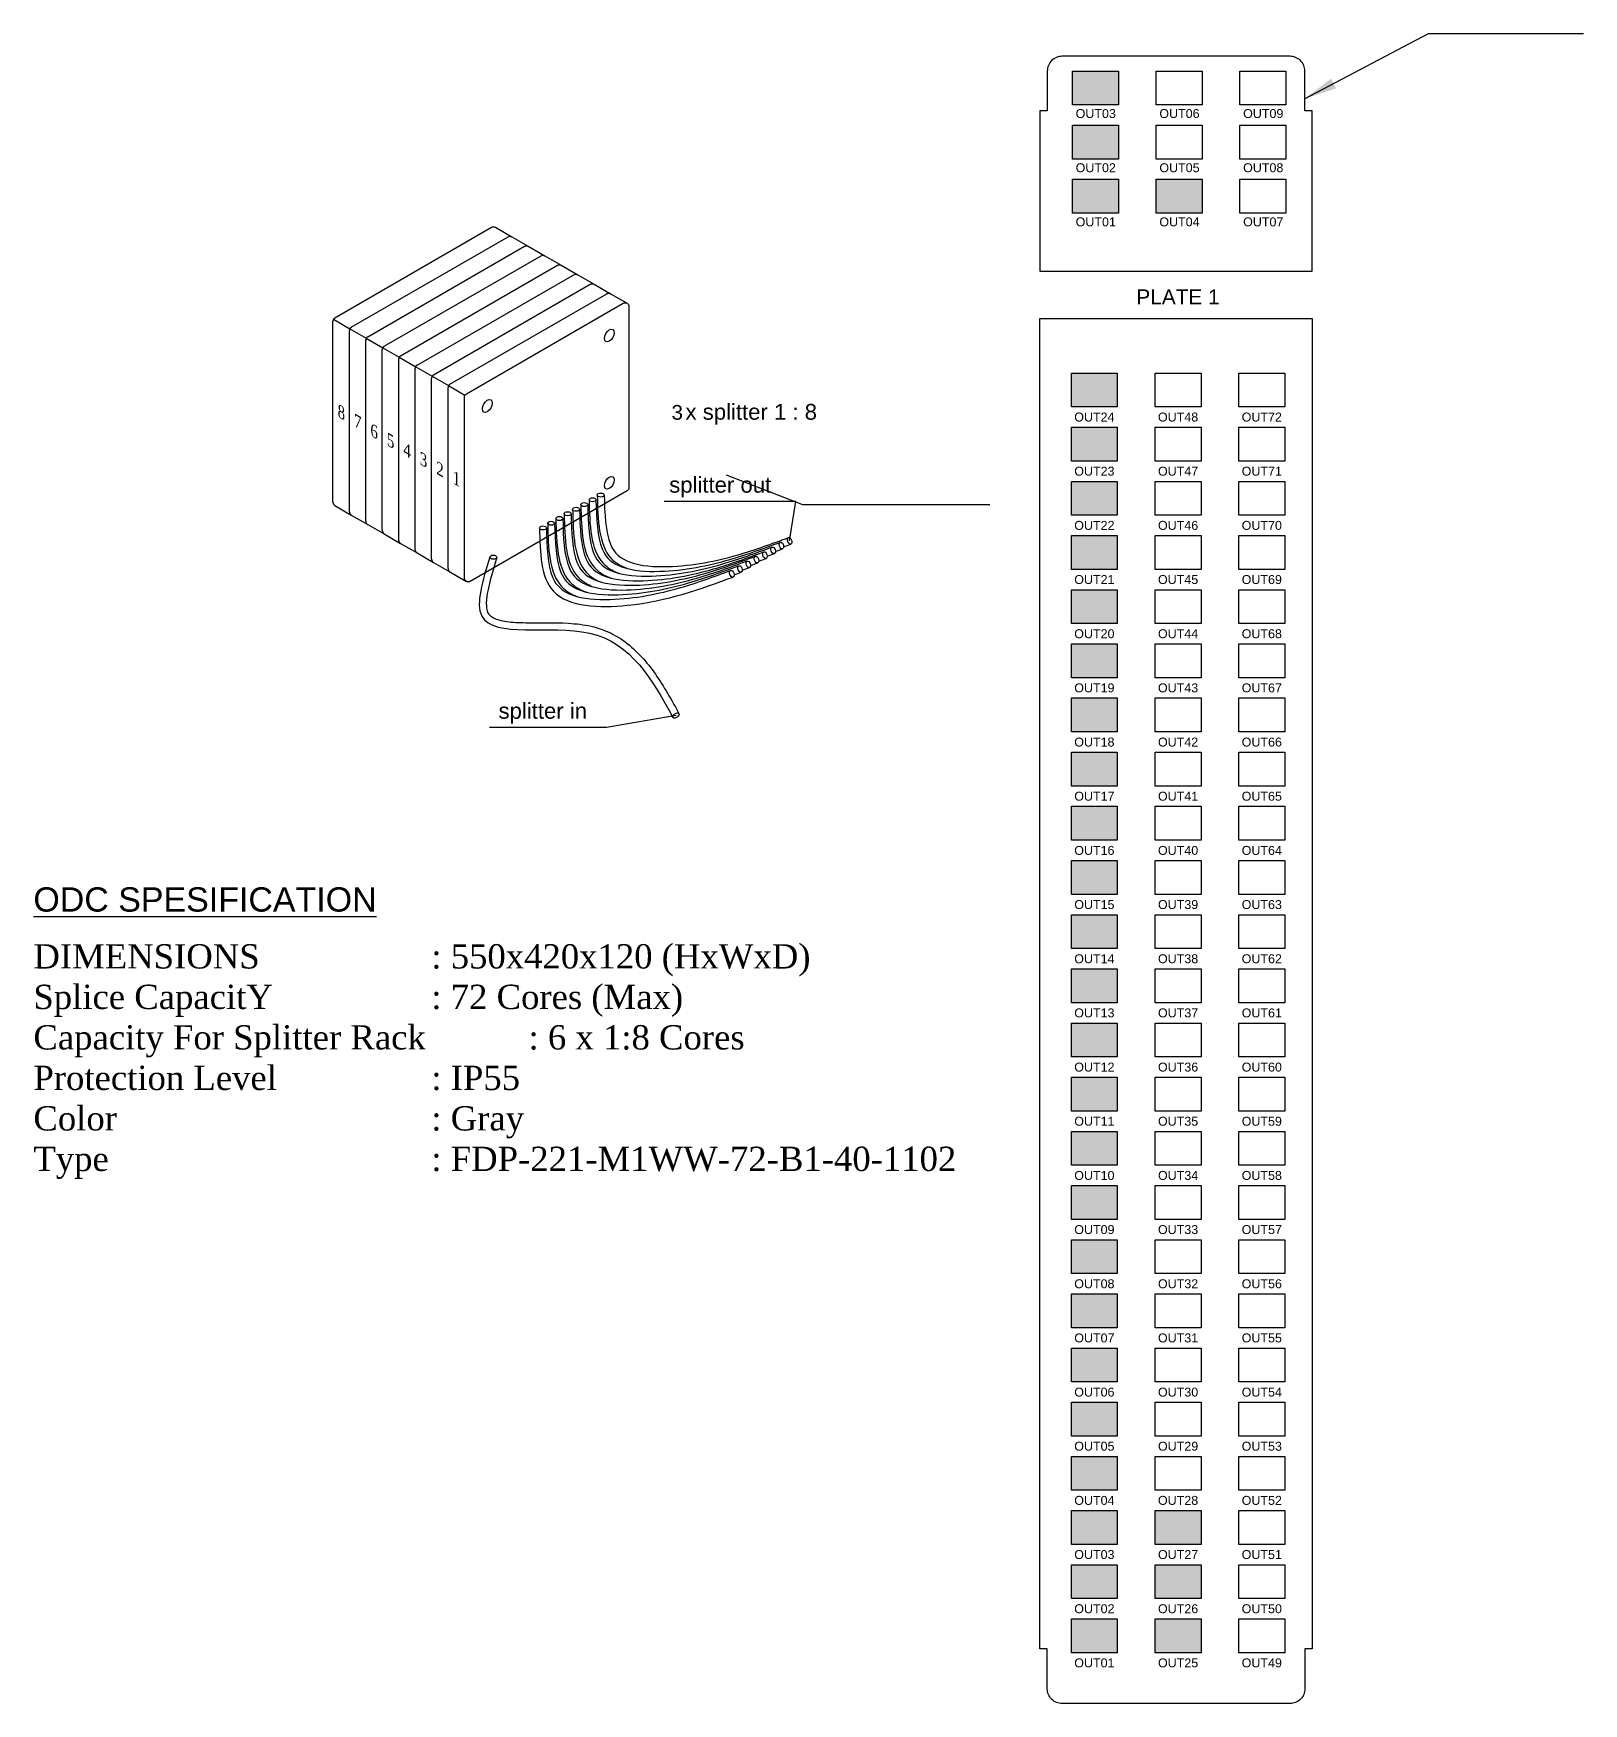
# Model space of a CAD drawing. Header units: metres. Extents: x 3071 to 12757, y 289 to 1488.
# Drawn here: x 11524.2 to 11758.9, y 860.2 to 1113 of the extents above; entities that cross this region are included whole.
import ezdxf
from ezdxf.enums import TextEntityAlignment as Align

# ---------------------------------------------------------------- set-up
doc = ezdxf.new("R2010")
doc.units = ezdxf.units.M
doc.layers.add('Distribution Micr Cable(48 cores)', color=7, linetype='Continuous')
doc.layers.add('FDT STRUCTURE', color=7, linetype='Continuous')
doc.styles.get("Standard").update_dxf_attribs({"font": 'arial.ttf'})
doc.styles.add('Times-Roman', font='times.ttf')
doc.dimstyles.get("Standard").update_dxf_attribs({"dimtxt": 0.18, "dimasz": 0.18, "dimexe": 0.18, "dimexo": 0.0625, "dimgap": 0.09, "dimtad": 0, "dimtih": 1, "dimtoh": 1, "dimdec": 4, "dimzin": 0, "dimdsep": 46, "dimtxsty": 'Standard', "dimcen": 0.09, "dimadec": 0, "dimazin": 0, "dimtfac": 1, "dimtdec": 4, "dimtofl": 0, "dimtmove": 0, "dimatfit": 3, "dimfxl": 1, "dimtolj": 1, "dimtzin": 0, "dimarcsym": 0})

msp = doc.modelspace()

# ---------------------------------------------------------------- hatches: boundary and pattern name
at = {"layer": 'Distribution Micr Cable(48 cores)'}
h = msp.add_hatch(color=3, dxfattribs=at)
h.dxf.hatch_style = 1
h.paths.add_polyline_path([(11681.5, 1107.3), (11688.46, 1107.3), (11688.46, 1102.17), (11681.5, 1102.17)])
h = msp.add_hatch(color=3, dxfattribs=at)
h.dxf.hatch_style = 1
h.paths.add_polyline_path([(11681.5, 1099.1), (11688.46, 1099.1), (11688.46, 1093.97), (11681.5, 1093.97)])
h = msp.add_hatch(color=3, dxfattribs=at)
h.dxf.hatch_style = 1
h.paths.add_polyline_path([(11681.5, 1090.91), (11688.46, 1090.91), (11688.46, 1085.77), (11681.5, 1085.77)])
h = msp.add_hatch(color=3, dxfattribs=at)
h.dxf.hatch_style = 1
h.paths.add_polyline_path([(11694.17, 1090.91), (11701.13, 1090.91), (11701.13, 1085.77), (11694.17, 1085.77)])
h = msp.add_hatch(color=3, dxfattribs=at)
h.dxf.hatch_style = 1
h.paths.add_polyline_path([(11681.34, 1061.58), (11688.29, 1061.58), (11688.29, 1056.45), (11681.34, 1056.45)])
h = msp.add_hatch(color=3, dxfattribs=at)
h.dxf.hatch_style = 1
h.paths.add_polyline_path([(11681.34, 1053.38), (11688.29, 1053.38), (11688.29, 1048.25), (11681.34, 1048.25)])
h = msp.add_hatch(color=3, dxfattribs=at)
h.dxf.hatch_style = 1
h.paths.add_polyline_path([(11681.34, 1045.18), (11688.29, 1045.18), (11688.29, 1040.05), (11681.34, 1040.05)])
h = msp.add_hatch(color=3, dxfattribs=at)
h.dxf.hatch_style = 1
h.paths.add_polyline_path([(11681.34, 1036.98), (11688.29, 1036.98), (11688.29, 1031.85), (11681.34, 1031.85)])
h = msp.add_hatch(color=3, dxfattribs=at)
h.dxf.hatch_style = 1
h.paths.add_polyline_path([(11681.34, 1028.78), (11688.29, 1028.78), (11688.29, 1023.65), (11681.34, 1023.65)])
h = msp.add_hatch(color=3, dxfattribs=at)
h.dxf.hatch_style = 1
h.paths.add_polyline_path([(11681.34, 1020.58), (11688.29, 1020.58), (11688.29, 1015.45), (11681.34, 1015.45)])
h = msp.add_hatch(color=3, dxfattribs=at)
h.dxf.hatch_style = 1
h.paths.add_polyline_path([(11681.34, 1012.39), (11688.29, 1012.39), (11688.29, 1007.25), (11681.34, 1007.25)])
h = msp.add_hatch(color=3, dxfattribs=at)
h.dxf.hatch_style = 1
h.paths.add_polyline_path([(11681.34, 1004.19), (11688.29, 1004.19), (11688.29, 999.06), (11681.34, 999.06)])
h = msp.add_hatch(color=3, dxfattribs=at)
h.dxf.hatch_style = 1
h.paths.add_polyline_path([(11681.34, 995.99), (11688.29, 995.99), (11688.29, 990.86), (11681.34, 990.86)])
h = msp.add_hatch(color=3, dxfattribs=at)
h.dxf.hatch_style = 1
h.paths.add_polyline_path([(11681.34, 987.79), (11688.29, 987.79), (11688.29, 982.66), (11681.34, 982.66)])
h = msp.add_hatch(color=3, dxfattribs=at)
h.dxf.hatch_style = 1
h.paths.add_polyline_path([(11681.34, 979.59), (11688.29, 979.59), (11688.29, 974.46), (11681.34, 974.46)])
h = msp.add_hatch(color=3, dxfattribs=at)
h.dxf.hatch_style = 1
h.paths.add_polyline_path([(11681.34, 971.39), (11688.29, 971.39), (11688.29, 966.26), (11681.34, 966.26)])
h = msp.add_hatch(color=3, dxfattribs=at)
h.dxf.hatch_style = 1
h.paths.add_polyline_path([(11681.34, 963.19), (11688.29, 963.19), (11688.29, 958.06), (11681.34, 958.06)])
h = msp.add_hatch(color=3, dxfattribs=at)
h.dxf.hatch_style = 1
h.paths.add_polyline_path([(11681.34, 954.99), (11688.29, 954.99), (11688.29, 949.86), (11681.34, 949.86)])
h = msp.add_hatch(color=3, dxfattribs=at)
h.dxf.hatch_style = 1
h.paths.add_polyline_path([(11681.34, 946.79), (11688.29, 946.79), (11688.29, 941.66), (11681.34, 941.66)])
h = msp.add_hatch(color=3, dxfattribs=at)
h.dxf.hatch_style = 1
h.paths.add_polyline_path([(11681.34, 938.59), (11688.29, 938.59), (11688.29, 933.46), (11681.34, 933.46)])
h = msp.add_hatch(color=3, dxfattribs=at)
h.dxf.hatch_style = 1
h.paths.add_polyline_path([(11681.34, 930.39), (11688.29, 930.39), (11688.29, 925.26), (11681.34, 925.26)])
h = msp.add_hatch(color=3, dxfattribs=at)
h.dxf.hatch_style = 1
h.paths.add_polyline_path([(11681.34, 922.19), (11688.29, 922.19), (11688.29, 917.06), (11681.34, 917.06)])
h = msp.add_hatch(color=3, dxfattribs=at)
h.dxf.hatch_style = 1
h.paths.add_polyline_path([(11681.34, 913.99), (11688.29, 913.99), (11688.29, 908.86), (11681.34, 908.86)])
h = msp.add_hatch(color=3, dxfattribs=at)
h.dxf.hatch_style = 1
h.paths.add_polyline_path([(11681.34, 905.79), (11688.29, 905.79), (11688.29, 900.66), (11681.34, 900.66)])
h = msp.add_hatch(color=3, dxfattribs=at)
h.dxf.hatch_style = 1
h.paths.add_polyline_path([(11681.34, 897.59), (11688.29, 897.59), (11688.29, 892.46), (11681.34, 892.46)])
h = msp.add_hatch(color=3, dxfattribs=at)
h.dxf.hatch_style = 1
h.paths.add_polyline_path([(11681.34, 889.39), (11688.29, 889.39), (11688.29, 884.26), (11681.34, 884.26)])
h = msp.add_hatch(color=3, dxfattribs=at)
h.dxf.hatch_style = 1
h.paths.add_polyline_path([(11694.01, 889.39), (11700.97, 889.39), (11700.97, 884.26), (11694.01, 884.26)])
h = msp.add_hatch(color=3, dxfattribs=at)
h.dxf.hatch_style = 1
h.paths.add_polyline_path([(11681.34, 881.19), (11688.29, 881.19), (11688.29, 876.06), (11681.34, 876.06)])
h = msp.add_hatch(color=3, dxfattribs=at)
h.dxf.hatch_style = 1
h.paths.add_polyline_path([(11694.01, 881.19), (11700.97, 881.19), (11700.97, 876.06), (11694.01, 876.06)])
h = msp.add_hatch(color=3, dxfattribs=at)
h.dxf.hatch_style = 1
h.paths.add_polyline_path([(11681.34, 872.99), (11688.29, 872.99), (11688.29, 867.86), (11681.34, 867.86)])
h = msp.add_hatch(color=3, dxfattribs=at)
h.dxf.hatch_style = 1
h.paths.add_polyline_path([(11694.01, 872.99), (11700.97, 872.99), (11700.97, 867.86), (11694.01, 867.86)])

# ---------------------------------------------------------------- linework, layer by layer
at = {"layer": 'FDT STRUCTURE', "color": 0}
msp.add_line((11676.59, 1069.85), (11717.8, 1069.85), dxfattribs=at)
at = {"layer": 'FDT STRUCTURE'}
for p, q in [((11569.57, 1042.03), (11569.57, 1069.44)), ((11572.06, 1040.59), (11572.06, 1068)), ((11574.55, 1039.16), (11574.55, 1066.57)), ((11577.04, 1037.72), (11577.04, 1065.13)), ((11579.53, 1036.28), (11579.53, 1063.69)), ((11582.02, 1034.84), (11582.02, 1062.26)), ((11584.51, 1033.41), (11584.51, 1060.82)), ((11587, 1031.97), (11587, 1059.38))]:
    msp.add_line(p, q, dxfattribs=at)
at = {"layer": 'FDT STRUCTURE', "color": 0}
for points in [[(11717.8, 1076.98), (11717.8, 1101.26), (11716.68, 1101.26), (11716.68, 1107.28, 0.414214), (11714.42, 1109.53), (11679.95, 1109.53, 0.414214), (11677.69, 1107.28), (11677.69, 1101.26), (11676.59, 1101.26), (11676.59, 1076.98)], [(11717.8, 1069.85), (11717.8, 868.44), (11716.68, 868.44), (11716.68, 862.42, -0.414214), (11714.42, 860.17), (11679.95, 860.17, -0.414214), (11677.69, 862.42), (11677.69, 868.44), (11676.59, 868.44), (11676.59, 1069.85)]]:
    msp.add_lwpolyline(points, format="xyb", dxfattribs=at)
for points in [[(11681.5, 1107.3), (11688.46, 1107.3), (11688.46, 1102.17), (11681.5, 1102.17)], [(11694.17, 1107.3), (11701.13, 1107.3), (11701.13, 1102.17), (11694.17, 1102.17)], [(11706.85, 1107.3), (11713.81, 1107.3), (11713.81, 1102.17), (11706.85, 1102.17)], [(11681.5, 1099.1), (11688.46, 1099.1), (11688.46, 1093.97), (11681.5, 1093.97)], [(11694.17, 1099.1), (11701.13, 1099.1), (11701.13, 1093.97), (11694.17, 1093.97)], [(11706.85, 1099.1), (11713.81, 1099.1), (11713.81, 1093.97), (11706.85, 1093.97)], [(11681.5, 1090.91), (11688.46, 1090.91), (11688.46, 1085.77), (11681.5, 1085.77)], [(11694.17, 1090.91), (11701.13, 1090.91), (11701.13, 1085.77), (11694.17, 1085.77)], [(11706.85, 1090.91), (11713.81, 1090.91), (11713.81, 1085.77), (11706.85, 1085.77)], [(11681.34, 1061.58), (11688.29, 1061.58), (11688.29, 1056.45), (11681.34, 1056.45)], [(11694.01, 1061.58), (11700.97, 1061.58), (11700.97, 1056.45), (11694.01, 1056.45)], [(11706.68, 1061.58), (11713.64, 1061.58), (11713.64, 1056.45), (11706.68, 1056.45)], [(11681.34, 1053.38), (11688.29, 1053.38), (11688.29, 1048.25), (11681.34, 1048.25)], [(11694.01, 1053.38), (11700.97, 1053.38), (11700.97, 1048.25), (11694.01, 1048.25)], [(11706.68, 1053.38), (11713.64, 1053.38), (11713.64, 1048.25), (11706.68, 1048.25)], [(11681.34, 1045.18), (11688.29, 1045.18), (11688.29, 1040.05), (11681.34, 1040.05)], [(11694.01, 1045.18), (11700.97, 1045.18), (11700.97, 1040.05), (11694.01, 1040.05)], [(11706.68, 1045.18), (11713.64, 1045.18), (11713.64, 1040.05), (11706.68, 1040.05)], [(11681.34, 1036.98), (11688.29, 1036.98), (11688.29, 1031.85), (11681.34, 1031.85)], [(11694.01, 1036.98), (11700.97, 1036.98), (11700.97, 1031.85), (11694.01, 1031.85)], [(11706.68, 1036.98), (11713.64, 1036.98), (11713.64, 1031.85), (11706.68, 1031.85)], [(11681.34, 1028.78), (11688.29, 1028.78), (11688.29, 1023.65), (11681.34, 1023.65)], [(11694.01, 1028.78), (11700.97, 1028.78), (11700.97, 1023.65), (11694.01, 1023.65)], [(11706.68, 1028.78), (11713.64, 1028.78), (11713.64, 1023.65), (11706.68, 1023.65)], [(11681.34, 1020.58), (11688.29, 1020.58), (11688.29, 1015.45), (11681.34, 1015.45)], [(11694.01, 1020.58), (11700.97, 1020.58), (11700.97, 1015.45), (11694.01, 1015.45)], [(11706.68, 1020.58), (11713.64, 1020.58), (11713.64, 1015.45), (11706.68, 1015.45)], [(11681.34, 1012.39), (11688.29, 1012.39), (11688.29, 1007.25), (11681.34, 1007.25)], [(11694.01, 1012.39), (11700.97, 1012.39), (11700.97, 1007.25), (11694.01, 1007.25)], [(11706.68, 1012.39), (11713.64, 1012.39), (11713.64, 1007.25), (11706.68, 1007.25)], [(11681.34, 1004.19), (11688.29, 1004.19), (11688.29, 999.06), (11681.34, 999.06)], [(11694.01, 1004.19), (11700.97, 1004.19), (11700.97, 999.06), (11694.01, 999.06)], [(11706.68, 1004.19), (11713.64, 1004.19), (11713.64, 999.06), (11706.68, 999.06)], [(11681.34, 995.99), (11688.29, 995.99), (11688.29, 990.86), (11681.34, 990.86)], [(11694.01, 995.99), (11700.97, 995.99), (11700.97, 990.86), (11694.01, 990.86)], [(11706.68, 995.99), (11713.64, 995.99), (11713.64, 990.86), (11706.68, 990.86)], [(11681.34, 987.79), (11688.29, 987.79), (11688.29, 982.66), (11681.34, 982.66)], [(11694.01, 987.79), (11700.97, 987.79), (11700.97, 982.66), (11694.01, 982.66)], [(11706.68, 987.79), (11713.64, 987.79), (11713.64, 982.66), (11706.68, 982.66)], [(11681.34, 979.59), (11688.29, 979.59), (11688.29, 974.46), (11681.34, 974.46)], [(11694.01, 979.59), (11700.97, 979.59), (11700.97, 974.46), (11694.01, 974.46)], [(11706.68, 979.59), (11713.64, 979.59), (11713.64, 974.46), (11706.68, 974.46)], [(11681.34, 971.39), (11688.29, 971.39), (11688.29, 966.26), (11681.34, 966.26)], [(11694.01, 971.39), (11700.97, 971.39), (11700.97, 966.26), (11694.01, 966.26)], [(11706.68, 971.39), (11713.64, 971.39), (11713.64, 966.26), (11706.68, 966.26)], [(11681.34, 963.19), (11688.29, 963.19), (11688.29, 958.06), (11681.34, 958.06)], [(11694.01, 963.19), (11700.97, 963.19), (11700.97, 958.06), (11694.01, 958.06)], [(11706.68, 963.19), (11713.64, 963.19), (11713.64, 958.06), (11706.68, 958.06)], [(11681.34, 954.99), (11688.29, 954.99), (11688.29, 949.86), (11681.34, 949.86)], [(11694.01, 954.99), (11700.97, 954.99), (11700.97, 949.86), (11694.01, 949.86)], [(11706.68, 954.99), (11713.64, 954.99), (11713.64, 949.86), (11706.68, 949.86)], [(11681.34, 946.79), (11688.29, 946.79), (11688.29, 941.66), (11681.34, 941.66)], [(11694.01, 946.79), (11700.97, 946.79), (11700.97, 941.66), (11694.01, 941.66)], [(11706.68, 946.79), (11713.64, 946.79), (11713.64, 941.66), (11706.68, 941.66)], [(11681.34, 938.59), (11688.29, 938.59), (11688.29, 933.46), (11681.34, 933.46)], [(11694.01, 938.59), (11700.97, 938.59), (11700.97, 933.46), (11694.01, 933.46)], [(11706.68, 938.59), (11713.64, 938.59), (11713.64, 933.46), (11706.68, 933.46)], [(11681.34, 930.39), (11688.29, 930.39), (11688.29, 925.26), (11681.34, 925.26)], [(11694.01, 930.39), (11700.97, 930.39), (11700.97, 925.26), (11694.01, 925.26)], [(11694.01, 930.39), (11700.97, 930.39), (11700.97, 925.26), (11694.01, 925.26)], [(11694.01, 930.39), (11700.97, 930.39), (11700.97, 925.26), (11694.01, 925.26)], [(11706.68, 930.39), (11713.64, 930.39), (11713.64, 925.26), (11706.68, 925.26)], [(11681.34, 922.19), (11688.29, 922.19), (11688.29, 917.06), (11681.34, 917.06)], [(11694.01, 922.19), (11700.97, 922.19), (11700.97, 917.06), (11694.01, 917.06)], [(11694.01, 922.19), (11700.97, 922.19), (11700.97, 917.06), (11694.01, 917.06)], [(11694.01, 922.19), (11700.97, 922.19), (11700.97, 917.06), (11694.01, 917.06)], [(11706.68, 922.19), (11713.64, 922.19), (11713.64, 917.06), (11706.68, 917.06)], [(11681.34, 913.99), (11688.29, 913.99), (11688.29, 908.86), (11681.34, 908.86)], [(11694.01, 913.99), (11700.97, 913.99), (11700.97, 908.86), (11694.01, 908.86)], [(11694.01, 913.99), (11700.97, 913.99), (11700.97, 908.86), (11694.01, 908.86)], [(11694.01, 913.99), (11700.97, 913.99), (11700.97, 908.86), (11694.01, 908.86)], [(11706.68, 913.99), (11713.64, 913.99), (11713.64, 908.86), (11706.68, 908.86)], [(11681.34, 905.79), (11688.29, 905.79), (11688.29, 900.66), (11681.34, 900.66)], [(11694.01, 905.79), (11700.97, 905.79), (11700.97, 900.66), (11694.01, 900.66)], [(11694.01, 905.79), (11700.97, 905.79), (11700.97, 900.66), (11694.01, 900.66)], [(11694.01, 905.79), (11700.97, 905.79), (11700.97, 900.66), (11694.01, 900.66)], [(11706.68, 905.79), (11713.64, 905.79), (11713.64, 900.66), (11706.68, 900.66)], [(11681.34, 897.59), (11688.29, 897.59), (11688.29, 892.46), (11681.34, 892.46)], [(11694.01, 897.59), (11700.97, 897.59), (11700.97, 892.46), (11694.01, 892.46)], [(11694.01, 897.59), (11700.97, 897.59), (11700.97, 892.46), (11694.01, 892.46)], [(11694.01, 897.59), (11700.97, 897.59), (11700.97, 892.46), (11694.01, 892.46)], [(11706.68, 897.59), (11713.64, 897.59), (11713.64, 892.46), (11706.68, 892.46)], [(11681.34, 889.39), (11688.29, 889.39), (11688.29, 884.26), (11681.34, 884.26)], [(11694.01, 889.39), (11700.97, 889.39), (11700.97, 884.26), (11694.01, 884.26)], [(11694.01, 889.39), (11700.97, 889.39), (11700.97, 884.26), (11694.01, 884.26)], [(11694.01, 889.39), (11700.97, 889.39), (11700.97, 884.26), (11694.01, 884.26)], [(11706.68, 889.39), (11713.64, 889.39), (11713.64, 884.26), (11706.68, 884.26)], [(11681.34, 881.19), (11688.29, 881.19), (11688.29, 876.06), (11681.34, 876.06)], [(11694.01, 881.19), (11700.97, 881.19), (11700.97, 876.06), (11694.01, 876.06)], [(11706.68, 881.19), (11713.64, 881.19), (11713.64, 876.06), (11706.68, 876.06)], [(11681.34, 872.99), (11688.29, 872.99), (11688.29, 867.86), (11681.34, 867.86)], [(11694.01, 872.99), (11700.97, 872.99), (11700.97, 867.86), (11694.01, 867.86)], [(11706.68, 872.99), (11713.64, 872.99), (11713.64, 867.86), (11706.68, 867.86)]]:
    msp.add_lwpolyline(points, close=True, dxfattribs=at)
at = {"layer": 'FDT STRUCTURE'}
for points in [[(11569.86, 1069.94), (11593.6, 1083.64, -0.267949), (11594.18, 1083.64)], [(11572.35, 1068.5), (11596.09, 1082.21, -0.267949), (11596.66, 1082.21)], [(11574.84, 1067.06), (11598.58, 1080.77, -0.267949), (11599.15, 1080.77)], [(11577.33, 1065.63), (11601.07, 1079.33, -0.267949), (11601.64, 1079.33)], [(11579.82, 1064.19), (11603.56, 1077.9, -0.267949), (11604.13, 1077.9)], [(11582.31, 1062.75), (11606.05, 1076.46, -0.267949), (11606.62, 1076.46)], [(11584.79, 1061.32), (11608.53, 1075.02, -0.267949), (11609.11, 1075.02)], [(11587.28, 1059.88), (11611.02, 1073.59, -0.267949), (11611.6, 1073.59)]]:
    msp.add_lwpolyline(points, format="xyb", dxfattribs=at)
for points in [[(11594.18, 1083.64), (11596.66, 1082.21)], [(11596.66, 1082.21), (11599.15, 1080.77)], [(11599.15, 1080.77), (11601.64, 1079.33)], [(11601.64, 1079.33), (11604.13, 1077.9)], [(11604.13, 1077.9), (11606.62, 1076.46)], [(11606.62, 1076.46), (11609.11, 1075.02)], [(11609.11, 1075.02), (11611.6, 1073.59)], [(11676.59, 1076.98), (11717.8, 1076.98)], [(11611.6, 1073.59), (11614.09, 1072.15)], [(11569.65, 1069.73), (11572.14, 1068.29)], [(11572.14, 1068.29), (11574.63, 1066.85)], [(11574.63, 1066.85), (11577.12, 1065.42)], [(11577.12, 1065.42), (11579.61, 1063.98)], [(11579.61, 1063.98), (11582.1, 1062.54)], [(11582.1, 1062.54), (11584.58, 1061.11)], [(11584.58, 1061.11), (11587.07, 1059.67)], [(11587.07, 1059.67), (11589.56, 1058.23)], [(11569.86, 1041.53), (11572.35, 1040.09)], [(11572.35, 1040.09), (11574.84, 1038.66)], [(11574.84, 1038.66), (11577.33, 1037.22)], [(11577.33, 1037.22), (11579.82, 1035.78)], [(11579.82, 1035.78), (11582.31, 1034.35)], [(11582.31, 1034.35), (11584.79, 1032.91)], [(11584.79, 1032.91), (11587.28, 1031.47)], [(11587.28, 1031.47), (11589.77, 1030.04)], [(11621.5, 1009.74), (11611, 1007.9), (11593.28, 1007.9)]]:
    msp.add_lwpolyline(points, dxfattribs=at)
msp.add_lwpolyline([(11589.49, 1030.53), (11589.49, 1057.95, -0.267949), (11589.77, 1058.44), (11613.51, 1072.15, -0.57735), (11614.37, 1071.65), (11614.37, 1044.24, -0.267949), (11614.09, 1043.74), (11590.35, 1030.04, -0.57735)], format="xyb", close=True, dxfattribs=at)
for centre, start, end in [((11611.31, 1073.09), 60, 120), ((11570.15, 1069.44), 120, 180), ((11572.64, 1068), 120, 180), ((11575.13, 1066.57), 120, 180), ((11577.62, 1065.13), 120, 180), ((11580.1, 1063.69), 120, 180), ((11582.59, 1062.26), 120, 180), ((11585.08, 1060.82), 120, 180), ((11587.57, 1059.38), 120, 180), ((11570.15, 1042.03), 180, 240), ((11572.64, 1040.59), 180, 240), ((11575.13, 1039.16), 180, 240), ((11577.62, 1037.72), 180, 240), ((11580.1, 1036.28), 180, 240), ((11582.59, 1034.84), 180, 240), ((11585.08, 1033.41), 180, 240), ((11587.57, 1031.97), 180, 240)]:
    msp.add_arc(centre, 0.575, start, end, dxfattribs=at)
for centre, major_axis, ratio in [((11611.4, 1067.25), (-0.528, -0.914), 0.57735), ((11592.94, 1056.59), (-0.528, -0.914), 0.57735), ((11611.4, 1044.96), (-0.528, -0.914), 0.57735), ((11607.62, 1041.67), (-0.528, 0), 0.57735), ((11608.87, 1042.39), (-0.528, 0), 0.57735), ((11610.11, 1043.11), (-0.528, 0), 0.57735), ((11602.61, 1038.85), (-0.528, 0), 0.57735), ((11603.85, 1039.56), (-0.528, 0), 0.57735), ((11605.1, 1040.28), (-0.528, 0), 0.57735), ((11606.38, 1040.95), (-0.528, 0), 0.57735), ((11601.36, 1038.13), (-0.528, 0), 0.57735), ((11638.7, 1036.18), (0.182, -0.493), 0.598168), ((11634.96, 1034.02), (0.182, -0.493), 0.598168), ((11636.21, 1034.74), (0.182, -0.493), 0.598168), ((11637.45, 1035.46), (0.182, -0.493), 0.598168), ((11593.84, 1033.71), (-0.528, 0), 0.57735), ((11629.95, 1031.2), (0.182, -0.493), 0.598168), ((11631.19, 1031.91), (0.182, -0.493), 0.598168), ((11632.44, 1032.63), (0.182, -0.493), 0.598168), ((11633.68, 1033.35), (0.182, -0.493), 0.598168), ((11621.5, 1009.74), (-0.453, -0.305), 0.58247)]:
    msp.add_ellipse(centre, major_axis=major_axis, ratio=ratio, dxfattribs=at)
for points, knots in [([(11607.09, 1041.67), (11607.18, 1037.91), (11607.3, 1032.92), (11610.69, 1030.9), (11611.67, 1030.54)], [0, 0, 0, 0, 0.2148662, 0.2858208, 0.2858208, 0.2858208, 0.2858208]), ([(11608.14, 1041.7), (11608.21, 1038.83), (11608.32, 1036.05), (11609.67, 1032.84), (11610.6, 1032.03), (11613.68, 1030.95), (11615.71, 1030.78), (11621.59, 1030.96), (11625.16, 1031.7), (11631.03, 1033.39), (11633.52, 1034.31), (11636.03, 1035.23)], [0, 0, 0, 0, 0.1638999, 0.1638999, 0.2888429, 0.2888429, 0.4137858, 0.4137858, 0.6423938, 0.6423938, 0.8263053, 0.8263053, 0.8263053, 0.8263053]), ([(11608.34, 1042.39), (11608.43, 1038.63), (11608.54, 1033.63), (11611.94, 1031.62), (11612.91, 1031.26)], [0, 0, 0, 0, 0.2148662, 0.2858208, 0.2858208, 0.2858208, 0.2858208]), ([(11609.39, 1042.41), (11609.46, 1039.55), (11609.57, 1036.77), (11610.91, 1033.56), (11611.85, 1032.75), (11614.92, 1031.67), (11616.95, 1031.5), (11622.83, 1031.68), (11626.41, 1032.41), (11632.27, 1034.11), (11634.76, 1035.03), (11637.27, 1035.95)], [0, 0, 0, 0, 0.1638999, 0.1638999, 0.2888429, 0.2888429, 0.4137858, 0.4137858, 0.6423938, 0.6423938, 0.8263053, 0.8263053, 0.8263053, 0.8263053]), ([(11609.58, 1043.11), (11609.67, 1039.35), (11609.79, 1034.35), (11613.18, 1032.34), (11614.16, 1031.98)], [0, 0, 0, 0, 0.2148662, 0.2858208, 0.2858208, 0.2858208, 0.2858208]), ([(11610.63, 1043.13), (11610.7, 1040.27), (11610.81, 1037.49), (11612.16, 1034.27), (11613.09, 1033.46), (11616.17, 1032.39), (11618.2, 1032.22), (11624.08, 1032.4), (11627.65, 1033.13), (11633.52, 1034.83), (11636, 1035.74), (11638.52, 1036.67)], [0, 0, 0, 0, 0.1638999, 0.1638999, 0.2888429, 0.2888429, 0.4137858, 0.4137858, 0.6423938, 0.6423938, 0.8263053, 0.8263053, 0.8263053, 0.8263053]), ([(11603.32, 1039.56), (11603.41, 1035.81), (11603.53, 1030.81), (11606.92, 1028.79), (11607.9, 1028.44)], [0, 0, 0, 0, 0.2148662, 0.2858208, 0.2858208, 0.2858208, 0.2858208]), ([(11604.37, 1039.59), (11604.44, 1036.72), (11604.55, 1033.94), (11605.9, 1030.73), (11606.83, 1029.92), (11609.91, 1028.85), (11611.94, 1028.68), (11617.82, 1028.86), (11621.39, 1029.59), (11627.26, 1031.28), (11629.75, 1032.2), (11632.26, 1033.13)], [0, 0, 0, 0, 0.1638999, 0.1638999, 0.2888429, 0.2888429, 0.4137858, 0.4137858, 0.6423938, 0.6423938, 0.8263053, 0.8263053, 0.8263053, 0.8263053]), ([(11604.57, 1040.28), (11604.66, 1036.53), (11604.77, 1031.53), (11608.17, 1029.51), (11609.14, 1029.15)], [0, 0, 0, 0, 0.2148662, 0.2858208, 0.2858208, 0.2858208, 0.2858208]), ([(11605.62, 1040.31), (11605.69, 1037.44), (11605.8, 1034.66), (11607.14, 1031.45), (11608.08, 1030.64), (11611.15, 1029.57), (11613.18, 1029.4), (11619.06, 1029.58), (11622.64, 1030.31), (11628.5, 1032), (11630.99, 1032.92), (11633.5, 1033.84)], [0, 0, 0, 0, 0.1638999, 0.1638999, 0.2888429, 0.2888429, 0.4137858, 0.4137858, 0.6423938, 0.6423938, 0.8263053, 0.8263053, 0.8263053, 0.8263053]), ([(11605.85, 1040.95), (11605.94, 1037.2), (11606.05, 1032.34), (11609.26, 1030.29), (11610.1, 1029.95)], [0, 0, 0, 0, 0.2148662, 0.2778992, 0.2778992, 0.2778992, 0.2778992]), ([(11606.9, 1040.98), (11606.97, 1038.11), (11607.08, 1035.33), (11608.43, 1032.12), (11609.36, 1031.31), (11612.43, 1030.24), (11614.46, 1030.07), (11620.34, 1030.25), (11623.92, 1030.98), (11629.79, 1032.67), (11632.27, 1033.59), (11634.78, 1034.51)], [0, 0, 0, 0, 0.1638999, 0.1638999, 0.2888429, 0.2888429, 0.4137858, 0.4137858, 0.6423938, 0.6423938, 0.8263053, 0.8263053, 0.8263053, 0.8263053]), ([(11601.89, 1038.15), (11601.95, 1035.29), (11602.06, 1032.51), (11603.41, 1029.29), (11604.34, 1028.48), (11607.42, 1027.41), (11609.45, 1027.24), (11615.33, 1027.42), (11618.91, 1028.15), (11624.77, 1029.85), (11627.26, 1030.76), (11629.77, 1031.69)], [0, 0, 0, 0, 0.1638999, 0.1638999, 0.2888429, 0.2888429, 0.4137858, 0.4137858, 0.6423938, 0.6423938, 0.8263053, 0.8263053, 0.8263053, 0.8263053]), ([(11602.08, 1038.85), (11602.17, 1035.09), (11602.28, 1030.09), (11605.68, 1028.07), (11606.65, 1027.72)], [0, 0, 0, 0, 0.2148662, 0.2858208, 0.2858208, 0.2858208, 0.2858208]), ([(11603.13, 1038.87), (11603.2, 1036), (11603.31, 1033.23), (11604.66, 1030.01), (11605.59, 1029.2), (11608.66, 1028.13), (11610.69, 1027.96), (11616.57, 1028.14), (11620.15, 1028.87), (11626.02, 1030.57), (11628.5, 1031.48), (11631.01, 1032.41)], [0, 0, 0, 0, 0.1638999, 0.1638999, 0.2888429, 0.2888429, 0.4137858, 0.4137858, 0.6423938, 0.6423938, 0.8263053, 0.8263053, 0.8263053, 0.8263053]), ([(11594.37, 1033.71), (11594.12, 1032.72), (11593.91, 1032.05), (11593.33, 1030.08), (11593.02, 1028.83), (11592.78, 1027.07), (11592.76, 1026.45), (11592.88, 1025.69), (11592.95, 1025.45), (11593.14, 1025.1), (11593.25, 1024.95), (11593.59, 1024.67), (11593.81, 1024.53), (11594.61, 1024.19), (11595.35, 1024.02), (11597.1, 1023.83), (11598.11, 1023.79), (11601.35, 1023.77), (11603.78, 1023.85), (11607.26, 1023.53), (11608.39, 1023.35), (11610.49, 1022.74), (11611.46, 1022.32), (11614.35, 1020.69), (11615.97, 1019.12), (11618.77, 1015.59), (11619.94, 1013.61), (11621.37, 1011.1), (11621.66, 1010.57), (11621.95, 1010.05)], [0, 0, 0, 0, 0.603023, 0.603023, 1.809068, 1.809068, 2.622915, 2.622915, 3.138213, 3.138213, 3.653512, 3.653512, 4.16881, 4.16881, 5.159502, 5.159502, 6.150193, 6.150193, 8.137193, 8.137193, 9.123662, 9.123662, 10.110131, 10.110131, 12.315924, 12.315924, 14.521717, 14.521717, 15.104007, 15.104007, 15.104007, 15.104007])]:
    msp.add_open_spline(points, degree=3, knots=knots, dxfattribs=at)
for points in [[(11600.83, 1038.13), (11602.95, 1028.54), (11614.13, 1026.43), (11630.13, 1030.7)], [(11593.31, 1033.71), (11592.1, 1024.79), (11608.4, 1022.21), (11621.04, 1009.44)]]:
    msp.add_spline(points, degree=3, dxfattribs=at)
for points in [[(11635.31, 1033.85), (11635.67, 1033.98), (11636.03, 1034.11), (11636.39, 1034.25)], [(11636.55, 1034.57), (11636.92, 1034.7), (11637.27, 1034.83), (11637.63, 1034.96)], [(11637.8, 1035.29), (11638.16, 1035.42), (11638.52, 1035.55), (11638.88, 1035.68)], [(11631.54, 1031.74), (11631.9, 1031.87), (11632.26, 1032.01), (11632.62, 1032.14)], [(11632.79, 1032.46), (11633.15, 1032.59), (11633.51, 1032.73), (11633.86, 1032.86)], [(11634.03, 1033.12), (11634.4, 1033.25), (11634.77, 1033.39), (11635.15, 1033.53)], [(11630.3, 1031.02), (11630.66, 1031.16), (11631.02, 1031.29), (11631.38, 1031.42)]]:
    msp.add_open_spline(points, degree=3, dxfattribs=at)

# ---------------------------------------------------------------- texts
at = {"color": 7, "insert": (11524.24, 983.73), "char_height": 3.6776, "attachment_point": 1}
msp.add_mtext('{\\fArial|b0|i0|c0|p34;\\LODC SPESIFICATION}', dxfattribs=at)
at = {"color": 7, "insert": (11524.24, 975.12), "char_height": 3.6776, "width": 153.9572, "attachment_point": 1, "style": 'Times-Roman'}
msp.add_mtext('DIMENSIONS^I^I : 550x420x120 (HxWxD)\\PSplice CapacitY^I^I : 72 Cores (Max)\\PCapacity For Splitter Rack^I : 6 x 1:8 Cores\\PProtection Level^I^I : IP55\\PColor^I^I^I^I : Gray\\PType^I^I^I^I : FDP-221-M1WW-72-B1-40-1102', dxfattribs=at)
at = {"layer": 'FDT STRUCTURE'}
for s, height, p in [('OUT03', 1.352, (11685.03, 1100.86)), ('OUT06', 1.352, (11697.7, 1100.86)), ('OUT09', 1.352, (11710.38, 1100.86)), ('OUT02', 1.352, (11685.03, 1092.66)), ('OUT05', 1.352, (11697.7, 1092.66)), ('OUT08', 1.352, (11710.38, 1092.66)), ('OUT01', 1.352, (11685.03, 1084.46)), ('OUT04', 1.352, (11697.7, 1084.46)), ('OUT07', 1.352, (11710.38, 1084.46)), ('PLATE 1', 2.253, (11697.48, 1073.11)), ('OUT24', 1.352, (11684.82, 1054.92)), ('OUT48', 1.352, (11697.49, 1054.92)), ('OUT72', 1.352, (11710.16, 1054.92)), ('OUT23', 1.352, (11684.82, 1046.72)), ('OUT47', 1.352, (11697.49, 1046.72)), ('OUT71', 1.352, (11710.16, 1046.72)), ('OUT22', 1.352, (11684.82, 1038.52)), ('OUT46', 1.352, (11697.49, 1038.52)), ('OUT70', 1.352, (11710.16, 1038.52)), ('OUT21', 1.352, (11684.82, 1030.32)), ('OUT45', 1.352, (11697.49, 1030.32)), ('OUT69', 1.352, (11710.16, 1030.32)), ('OUT20', 1.352, (11684.82, 1022.12)), ('OUT44', 1.352, (11697.49, 1022.12)), ('OUT68', 1.352, (11710.16, 1022.12)), ('OUT19', 1.352, (11684.82, 1013.92)), ('OUT43', 1.352, (11697.49, 1013.92)), ('OUT67', 1.352, (11710.16, 1013.92)), ('OUT18', 1.352, (11684.82, 1005.72)), ('OUT42', 1.352, (11697.49, 1005.72)), ('OUT66', 1.352, (11710.16, 1005.72)), ('OUT17', 1.352, (11684.82, 997.52)), ('OUT41', 1.352, (11697.49, 997.52)), ('OUT65', 1.352, (11710.16, 997.52)), ('OUT16', 1.352, (11684.82, 989.32)), ('OUT40', 1.352, (11697.49, 989.32)), ('OUT64', 1.352, (11710.16, 989.32)), ('OUT15', 1.352, (11684.82, 981.12)), ('OUT39', 1.352, (11697.49, 981.12)), ('OUT63', 1.352, (11710.16, 981.12)), ('OUT14', 1.352, (11684.82, 972.92)), ('OUT38', 1.352, (11697.49, 972.92)), ('OUT62', 1.352, (11710.16, 972.92)), ('OUT13', 1.352, (11684.82, 964.72)), ('OUT37', 1.352, (11697.49, 964.72)), ('OUT61', 1.352, (11710.16, 964.72)), ('OUT12', 1.352, (11684.82, 956.52)), ('OUT36', 1.352, (11697.49, 956.52)), ('OUT60', 1.352, (11710.16, 956.52)), ('OUT11', 1.352, (11684.82, 948.32)), ('OUT35', 1.352, (11697.49, 948.32)), ('OUT59', 1.352, (11710.16, 948.32)), ('OUT10', 1.352, (11684.82, 940.12)), ('OUT34', 1.352, (11697.49, 940.12)), ('OUT58', 1.352, (11710.16, 940.12)), ('OUT09', 1.352, (11684.82, 931.92)), ('OUT33', 1.352, (11697.49, 931.92)), ('OUT57', 1.352, (11710.16, 931.92)), ('OUT08', 1.352, (11684.82, 923.72)), ('OUT32', 1.352, (11697.49, 923.72)), ('OUT56', 1.352, (11710.16, 923.72)), ('OUT07', 1.352, (11684.82, 915.52)), ('OUT31', 1.352, (11697.49, 915.52)), ('OUT55', 1.352, (11710.16, 915.52)), ('OUT06', 1.352, (11684.82, 907.32)), ('OUT30', 1.352, (11697.49, 907.32)), ('OUT54', 1.352, (11710.16, 907.32)), ('OUT05', 1.352, (11684.82, 899.13)), ('OUT29', 1.352, (11697.49, 899.13)), ('OUT53', 1.352, (11710.16, 899.13)), ('OUT04', 1.352, (11684.82, 890.93)), ('OUT28', 1.352, (11697.49, 890.93)), ('OUT52', 1.352, (11710.16, 890.93)), ('OUT03', 1.352, (11684.82, 882.73)), ('OUT27', 1.352, (11697.49, 882.73)), ('OUT51', 1.352, (11710.16, 882.73)), ('OUT02', 1.352, (11684.82, 874.53)), ('OUT26', 1.352, (11697.49, 874.53)), ('OUT50', 1.352, (11710.16, 874.53)), ('OUT01', 1.352, (11684.82, 866.33)), ('OUT25', 1.352, (11697.49, 866.33)), ('OUT49', 1.352, (11710.16, 866.33))]:
    msp.add_text(s, height=height, dxfattribs=at).set_placement(p, align=Align.MIDDLE)
for s, height, p in [('x splitter 1 : 8', 2.396, (11622.94, 1054.51)), ('3', 2.23, (11620.82, 1054.51)), ('splitter out', 2.396, (11620.47, 1043.47)), ('splitter in', 2.396, (11594.64, 1009.25))]:
    msp.add_text(s, height=height, dxfattribs=at).set_placement(p)
at = {"layer": 'FDT STRUCTURE', "style": 'Times-Roman', "oblique": 330}
for s, p in [('8', (11571.28, 1055.4)), ('7', (11573.77, 1053.96)), ('6', (11576.25, 1052.52)), ('5', (11578.74, 1051.09)), ('4', (11581.23, 1049.65)), ('3', (11583.72, 1048.21)), ('2', (11586.21, 1046.77)), ('1', (11588.7, 1045.34))]:
    msp.add_text(s, height=1.72, rotation=330, dxfattribs=at).set_placement(p, align=Align.MIDDLE_CENTER)

# ---------------------------------------------------------------- leaders
at = {"layer": 'FDT STRUCTURE', "color": 1}
msp.add_leader([(11716.6, 1103.07), (11735.41, 1112.99), (11758.86, 1112.99)], dimstyle='Standard', override={"dimasz": 5, "dimgap": 0.09, "dimtad": 0}, dxfattribs=at)
at = {"layer": 'FDT STRUCTURE'}
for points in [[(11629.08, 1046.18), (11640.66, 1041.7), (11669.02, 1041.7)], [(11638.7, 1036.18), (11639.63, 1042.11), (11619.69, 1042.11)]]:
    msp.add_leader(points, dimstyle='Standard', override={"dimgap": 0.09, "dimtad": 0}, dxfattribs=at)

doc.saveas('drawing.dxf')
